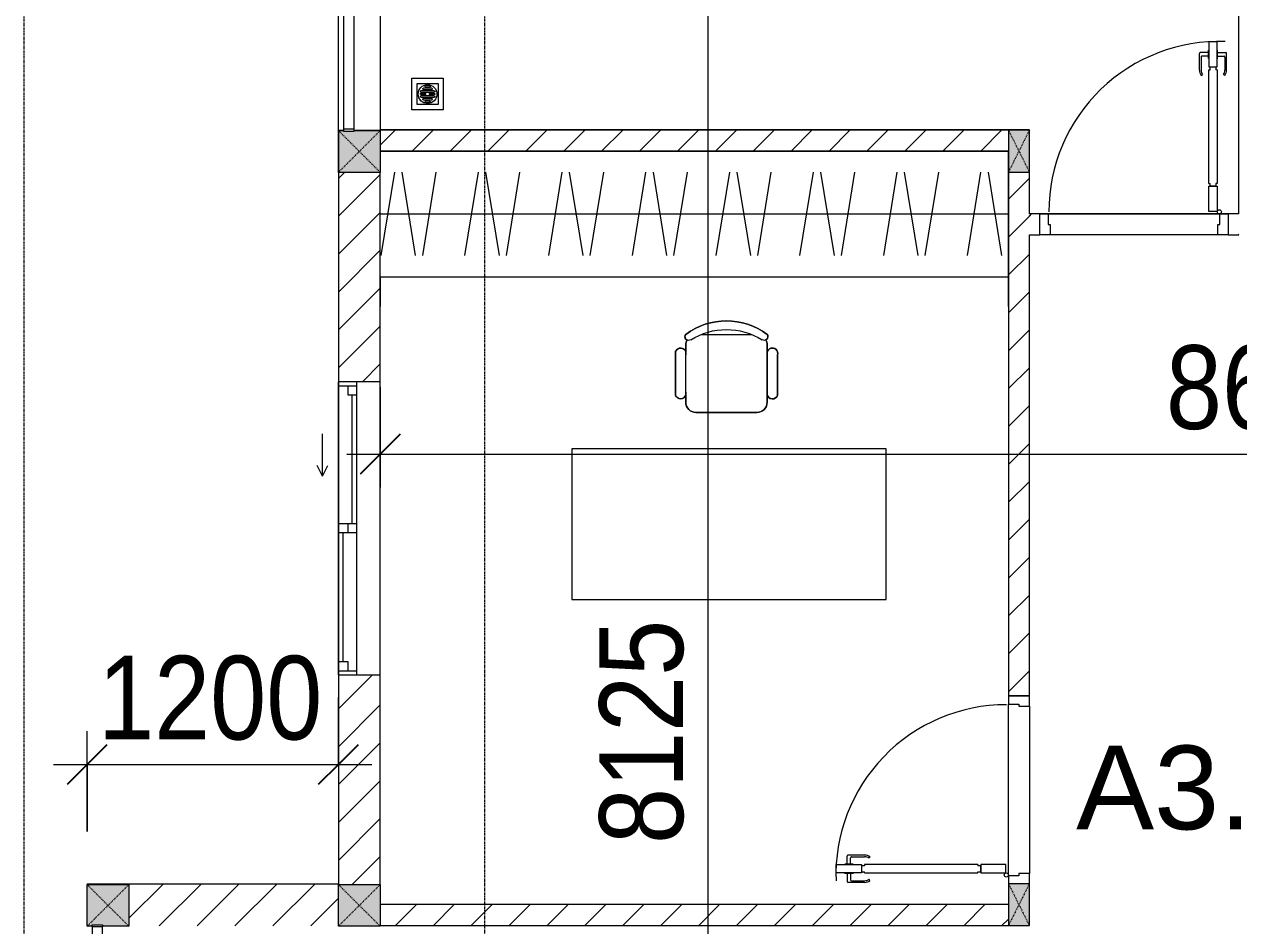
# Model space of a CAD drawing. Header units: millimetres. Extents: x 1591 to 240306, y -15958 to 82755.
# Drawn here: x 116954 to 122754, y 56636 to 60943 of the extents above; entities that cross this region are included whole.
import ezdxf

# ---------------------------------------------------------------- set-up
doc = ezdxf.new("R2010")
doc.units = ezdxf.units.MM
doc.linetypes.add('Dash', pattern=[6, 3, -3])
doc.linetypes.add('Grid Line', pattern=[22.225, 12.7, -3.175, 3.175, -3.175])
for name, color, linetype, lineweight in [('0-1', 7, 'Continuous', 5), ('A-ANNO-DIMS', 211, 'Continuous', 9), ('A-ANNO-DIMS-160', 211, 'Continuous', 9), ('A-AREA-IDEN', 2, 'Continuous', 9), ('A-DETL-GENF-1', 9, 'Continuous', 9), ('A-DOOR-1', 254, 'Continuous', 9), ('A-DOOR-2', 9, 'Continuous', 9), ('A-FLOR-1', 250, 'Continuous', 9), ('A-FLOR-2', 9, 'Continuous', 9), ('A-FLOR-HRAL', 11, 'Continuous', 9), ('A-FLOR-HRAL-1', 254, 'Continuous', 9), ('A-FLOR-HRAL-2', 9, 'Continuous', 9), ('A-GLAZ', 151, 'Continuous', 9), ('A-WALL-1', 253, 'Continuous', 18), ('A-WALL-2', 9, 'Continuous', 9), ('A-WALL-3', 113, 'Continuous', 18), ('A-WALL-PATT-1', 10, 'Continuous', 9), ('A-WALL-PATT-2', 111, 'Continuous', 9), ('G-IMPT-3', 8, 'Continuous', 9), ('I-FURN', 30, 'Continuous', 9), ('I-FURN-1', 254, 'Continuous', 9), ('M-EQPM', 50, 'Continuous', 9), ('S-COLS', 52, 'Continuous', 9), ('S-COLS-3', 254, 'Continuous', 9), ('S-COLS-4', 253, 'Continuous', 18), ('S-COLS-5', 52, 'Continuous', 18), ('S-COLS-HDLN', 52, 'Dash', 9), ('S-COLS-HDLN-1', 9, 'Dash', 9), ('S-GRID-1', 1, 'Grid Line', 9)]:
    doc.layers.add(name, color=color, linetype=linetype, lineweight=lineweight)
doc.styles.add('Arial_6', font='arial_0.ttf', dxfattribs={"height": 400})
doc.styles.add('UTM Avo', font='UTM Avo.ttf', dxfattribs={"width": 0.9, "height": 400})
doc.dimstyles.new('1_Dim_chi_tiet_2_5', dxfattribs={"dimscale": 304.8, "dimtxt": 399.720379, "dimasz": 0.629921, "dimexe": 0.524934, "dimexo": 0.0625, "dimgap": 0.052493, "dimtad": 1, "dimdec": 0, "dimrnd": 5, "dimzin": 0, "dimdsep": 46, "dimtxsty": 'UTM Avo', "dimblk1": 'OBLIQUE', "dimblk2": 'OBLIQUE', "dimsah": 1, "dimcen": 0.09, "dimdle": 0.524934, "dimazin": 0, "dimtfac": 1, "dimtdec": 4, "dimtix": 1, "dimtmove": 0, "dimatfit": 3, "dimfxl": 1.049869, "dimfxlon": 1, "dimtvp": 1, "dimtolj": 1, "dimtzin": 0, "dimarcsym": 2})
doc.dimstyles.new('1_Dim_chi_tiet_2_5_1', dxfattribs={"dimscale": 304.8, "dimtxt": 399.720379, "dimasz": 0.629921, "dimexe": 0.524934, "dimexo": 0.0625, "dimgap": 0.052493, "dimtad": 1, "dimdec": 0, "dimrnd": 5, "dimzin": 0, "dimdsep": 46, "dimtxsty": 'UTM Avo', "dimblk1": 'OBLIQUE', "dimblk2": 'OBLIQUE', "dimsah": 1, "dimcen": 0.09, "dimdle": 0.524934, "dimazin": 0, "dimtfac": 1, "dimtdec": 4, "dimtix": 1, "dimtmove": 0, "dimatfit": 3, "dimfxl": 1.049869, "dimfxlon": 1, "dimtvp": 1, "dimtolj": 1, "dimtzin": 0, "dimarcsym": 2})
pattern_1 = [(45, (0, 0), (-90.50967, 90.50967), [])]
pattern_2 = [(45, (11001.35, 0), (-90.50967, 90.50967), [])]

# ---------------------------------------------------------------- blocks, each defined once
blk = doc.blocks.new('NCV_TKTC_KET CAU_rvt-1-TKCS_MB TẦNG 3-4')
at = {"layer": 'A-FLOR-1'}
for p, q in [((111752.1, 61635.3), (111752.1, 60038.1)), ((107452.4, 60438.1), (107452.4, 56835.3)), ((110752.5, 60438.1), (107652.6, 60438.1)), ((111752.1, 60038.1), (110752.6, 60038.1))]:
    blk.add_line(p, q, dxfattribs=at)
blk = doc.blocks.new('DOOR_CW_01 CANH MO-PANEL KINH - DIW_01-900x2200-CỬA GỖ VÂN LAMINATE-V106-TKCS_MB TẦNG 3-4')
at = {"layer": 'A-DETL-GENF-1'}
for p, q in [((-397, 872), (-357, 872)), ((-397, 752), (-397, 872)), ((-357, 872), (-357, 752)), ((-442, 737), (-442, 816.5)), ((-399, 820.5), (-438, 820.5)), ((-399, 831.8), (-397, 831.8)), ((-399, 792.2), (-399, 831.8)), ((-397, 792.2), (-397, 831.8)), ((-357, 792.2), (-357, 831.8)), ((-355, 831.8), (-357, 831.8)), ((-355, 792.2), (-355, 831.8)), ((-355, 820.5), (-316, 820.5)), ((-312, 737), (-312, 816.5)), ((-434, 799.5), (-434, 737)), ((-399, 803.5), (-430, 803.5)), ((-397, 792.2), (-399, 792.2)), ((-357, 792.2), (-355, 792.2)), ((-355, 803.5), (-324, 803.5)), ((-320, 799.5), (-320, 737)), ((-433.9, 711.2), (-427.3, 715.8)), ((-357, 752), (-397, 752)), ((-397, 738), (-391, 738)), ((-397, 738), (-397, 196)), ((-363, 752), (-391, 752)), ((-391, 752), (-391, 738)), ((-363, 738), (-363, 752)), ((-357, 738), (-363, 738)), ((-357, 196), (-357, 738)), ((-320.1, 711.2), (-326.7, 715.8)), ((-397, 196), (-391, 196)), ((-357, 182), (-397, 182)), ((-397, 182), (-397, 62)), ((-391, 196), (-391, 182)), ((-391, 182), (-363, 182)), ((-357, 196), (-363, 196)), ((-363, 182), (-363, 196)), ((-357, 62), (-357, 182)), ((-397, 62), (-357, 62))]:
    blk.add_line(p, q, dxfattribs=at)
blk.add_circle((-407, 60), 10, dxfattribs=at)
for centre, radius, start, end in [((-407, 60), 814, 360, 92), ((-438, 816.5), 4, 90, 180), ((-316, 816.5), 4, 0, 90), ((-430, 799.5), 4, 90, 180), ((-324, 799.5), 4, 360, 90), ((-397, 737), 45, 180, 215), ((-397, 737), 37, 180, 215), ((-357, 737), 37, 325, 0), ((-357, 737), 45, 325, 0)]:
    blk.add_arc(centre, radius, start, end, dxfattribs=at)
at = {"layer": 'A-DOOR-2'}
for p, q in [((-410, 50), (-448.4, 50)), ((-410, 0), (-410, 50)), ((-400, 0), (-410, 0)), ((-407, 50), (-382, 50)), ((-400, -50), (-400, 0)), ((410, 0), (400, 0)), ((400, 0), (400, -50)), ((450, 50), (410, 50)), ((410, 50), (410, 0)), ((450, -50), (450, 50)), ((-448.4, -50), (-400, -50)), ((400, -50), (450, -50))]:
    blk.add_line(p, q, dxfattribs=at)
blk = doc.blocks.new('TU DO LV A - TU DO LV A-885793-TKCS_MB TẦNG 3-4')
at = {"layer": 'I-FURN'}
for p, q in [((4.3, 101), (68.9, 499)), ((169, 101), (104.4, 499)), ((202.5, 101), (267.1, 499)), ((404.3, 101), (468.9, 499)), ((569, 101), (504.4, 499)), ((602.5, 101), (667.1, 499)), ((804.3, 101), (868.9, 499)), ((969, 101), (904.4, 499)), ((1002.5, 101), (1067.1, 499)), ((1204.3, 101), (1268.9, 499)), ((1369, 101), (1304.4, 499)), ((1402.5, 101), (1467.1, 499)), ((1604.3, 101), (1668.9, 499)), ((1769, 101), (1704.4, 499)), ((1802.5, 101), (1867.1, 499)), ((2004.3, 101), (2068.9, 499)), ((2169, 101), (2104.4, 499)), ((2202.5, 101), (2267.1, 499)), ((2404.3, 101), (2468.9, 499)), ((2569, 101), (2504.4, 499)), ((2602.5, 101), (2667.1, 499)), ((2804.3, 101), (2868.9, 499)), ((2969, 101), (2904.4, 499)), ((0, 300), (3000, 300)), ((0, 0), (3000, 0))]:
    blk.add_line(p, q, dxfattribs=at)
at = {"layer": 'I-FURN-1'}
blk.add_line((0, 0), (3000, 0), dxfattribs=at)
blk = doc.blocks.new('BAN LV A - BAN LV A_dwg_ban hoc2-348006-TKCS_MB TẦNG 3-4')
at = {"layer": 'I-FURN'}
for p, q in [((145.8, 437.4), (-145.8, 437.4)), ((-243, 354.4), (-243, 162)), ((-194.4, 388.8), (-194.4, 113.4)), ((194.4, 113.4), (194.4, 388.8)), ((194.4, 351.4), (194.4, 150.8)), ((243.7, 162), (243.7, 354.4)), ((-120.5, 64.8), (120.5, 64.8))]:
    blk.add_line(p, q, dxfattribs=at)
at = {"layer": 'I-FURN', "flags": 128}
blk.add_lwpolyline([(-737.8, 610.5), (-737.8, 1330.5), (-154.9, 1330.5), (762.2, 1330.5), (762.2, 610.5)], close=True, dxfattribs=at)
at = {"layer": 'I-FURN'}
for centre, radius, start, end in [((-145.8, 388.8), 48.6, 90, 180), ((145.8, 388.8), 48.6, 360, 90), ((-218.7, 347.3), 25.3, 343.7398, 163.7398), ((219.4, 347.3), 25.3, 16.2602, 170.70537), ((-218.7, 154.9), 25.3, 163.7398, 16.2602), ((219.4, 154.9), 25.3, 189.29463, 16.2602), ((-180.2, 75.4), 17.8, 57.97259, 216.69006), ((-145.8, 113.4), 48.6, 180, 207.58444), ((0, 324), 324, 233.1301, 306.8699), ((0, 359.3), 318.2, 237.57575, 302.42425), ((180.2, 75.4), 17.8, 323.30994, 122.02741), ((145.8, 113.4), 48.6, 332.41556, 0)]:
    blk.add_arc(centre, radius, start, end, dxfattribs=at)
blk = doc.blocks.new('BAN LV A - BAN LV A_dwg-348005-TKCS_MB TẦNG 3-4')
at = {"extrusion": (0, 0, -1), "zscale": -1, "rotation": 180}
blk.add_blockref('BAN LV A - BAN LV A_dwg_ban hoc2-348006-TKCS_MB TẦNG 3-4', (-729, 1383.7), dxfattribs=at)
blk = doc.blocks.new('BAN LV A - BAN LV A-348231-TKCS_MB TẦNG 3-4')
at = {"layer": 'I-FURN-1'}
for p, q in [((486, 1221.7), (486, 1029.3)), ((534.6, 1270.3), (534.6, 1235.9)), ((923.4, 1232.9), (923.4, 1270.3)), ((972.7, 1029.3), (972.7, 1221.7)), ((534.6, 1029.3), (534.6, 994.9)), ((923.4, 994.9), (923.4, 1032.3)), ((583.2, 946.3), (874.8, 946.3)), ((1491.2, 773.2), (-8.8, 773.2)), ((-8.8, 773.2), (-8.8, 53.2)), ((1491.2, 53.2), (1491.2, 773.2)), ((-8.8, 53.2), (1491.2, 53.2))]:
    blk.add_line(p, q, dxfattribs=at)
for centre, radius, start, end in [((729, 1059.7), 324, 53.1301, 126.8699), ((548.9, 1308.3), 17.8, 143.30994, 240.59603), ((583.2, 1270.3), 48.6, 152.41556, 180), ((909.2, 1308.3), 17.8, 299.40397, 36.69006), ((874.8, 1270.3), 48.6, 360, 27.58444), ((510.3, 1228.8), 25.3, 16.2602, 196.2602), ((948.4, 1228.8), 25.3, 343.7398, 170.70537), ((510.3, 1036.4), 25.3, 196.2602, 343.7398), ((583.2, 994.9), 48.6, 180, 270), ((874.8, 994.9), 48.6, 270, 360), ((948.4, 1036.4), 25.3, 189.29463, 343.7398)]:
    blk.add_arc(centre, radius, start, end, dxfattribs=at)
blk.add_blockref('BAN LV A - BAN LV A_dwg-348005-TKCS_MB TẦNG 3-4', (0, 0))
blk = doc.blocks.new('Railing - 50 x 10mm-901205-TKCS_MB TẦNG 3-4')
at = {"layer": 'A-FLOR-HRAL-2'}
for p, q in [((25, 5), (-25, 5)), ((-25, 5), (-25, -5)), ((25, -5), (25, 5)), ((-25, -5), (25, -5))]:
    blk.add_line(p, q, dxfattribs=at)
blk = doc.blocks.new('Railing - Railing-883253-TKCS_MB TẦNG 3-4')
at = {"layer": 'A-FLOR-HRAL-2'}
for p, q in [((84569, 52296.2), (84569, 51181.2)), ((84619, 51181.2), (84619, 52296.2))]:
    blk.add_line(p, q, dxfattribs=at)
for p in [(84594, 52301.2), (84594, 51176.2)]:
    blk.add_blockref('Railing - 50 x 10mm-901205-TKCS_MB TẦNG 3-4', p)
blk = doc.blocks.new('G1_SOF - BO TRU - 100x200-745959-TKCS_MB TẦNG 3-4')
at = {"layer": 'S-COLS'}
blk.add_hatch(color=256, dxfattribs=at).paths.add_polyline_path([(-50, 100), (-50, -100), (50, -100), (50, 100)])
at = {"layer": 'S-COLS-4'}
for p, q in [((50, 100), (-50, 100)), ((-50, 100), (-50, -100)), ((50, -100), (50, 100)), ((-50, -100), (50, -100))]:
    blk.add_line(p, q, dxfattribs=at)
at = {"layer": 'S-COLS-HDLN-1'}
for p, q in [((50, 100), (-50, -100)), ((-50, 100), (50, -100))]:
    blk.add_line(p, q, dxfattribs=at)
blk = doc.blocks.new('DOOR_CW_01 CANH MO-PANEL KINH - DIG_01-900x2200-CỬA NHÔM KÍNH-901215-TKCS_MB TẦNG 3-4')
at = {"layer": 'A-DETL-GENF-1'}
for p, q in [((-397, -182), (-397, -62)), ((-397, -62), (-357, -62)), ((-357, -62), (-357, -182)), ((-357, -182), (-397, -182)), ((-397, -196), (-391, -196)), ((-397, -738), (-397, -196)), ((-391, -196), (-391, -182)), ((-391, -182), (-363, -182)), ((-363, -182), (-363, -196)), ((-357, -196), (-363, -196)), ((-357, -196), (-357, -738)), ((-442, -737), (-442, -816.5)), ((-434, -799.5), (-434, -737)), ((-433.9, -711.2), (-427.3, -715.8)), ((-397, -738), (-391, -738)), ((-357, -752), (-397, -752)), ((-397, -752), (-397, -872)), ((-391, -752), (-391, -738)), ((-363, -752), (-391, -752)), ((-357, -738), (-363, -738)), ((-363, -738), (-363, -752)), ((-357, -872), (-357, -752)), ((-320.1, -711.2), (-326.7, -715.8)), ((-320, -799.5), (-320, -737)), ((-312, -737), (-312, -816.5)), ((-399, -803.5), (-430, -803.5)), ((-399, -792.2), (-399, -831.8)), ((-397, -792.2), (-399, -792.2)), ((-397, -792.2), (-397, -831.8)), ((-357, -792.2), (-357, -831.8)), ((-357, -792.2), (-355, -792.2)), ((-355, -792.2), (-355, -831.8)), ((-355, -803.5), (-324, -803.5)), ((-399, -820.5), (-438, -820.5)), ((-399, -831.8), (-397, -831.8)), ((-355, -831.8), (-357, -831.8)), ((-355, -820.5), (-316, -820.5)), ((-397, -872), (-357, -872))]:
    blk.add_line(p, q, dxfattribs=at)
blk.add_circle((-407, -60), 10, dxfattribs=at)
for centre, radius, start, end in [((-407, -60), 814, 268, 0), ((-397, -737), 45, 145, 180), ((-397, -737), 37, 145, 180), ((-357, -737), 37, 0, 35), ((-357, -737), 45, 360, 35), ((-430, -799.5), 4, 180, 270), ((-324, -799.5), 4, 270, 0), ((-438, -816.5), 4, 180, 270), ((-316, -816.5), 4, 270, 0)]:
    blk.add_arc(centre, radius, start, end, dxfattribs=at)
at = {"layer": 'A-DOOR-2'}
for p, q in [((-450, -50), (-450, 50)), ((-450, 50), (-400, 50)), ((-400, 50), (-400, 0)), ((400, 0), (400, 50)), ((400, 50), (450, 50)), ((450, 50), (450, -50)), ((-410, -50), (-450, -50)), ((-410, 0), (-410, -50)), ((-400, 0), (-410, 0)), ((-407, -50), (-382, -50)), ((410, 0), (400, 0)), ((410, -50), (410, 0)), ((450, -50), (410, -50))]:
    blk.add_line(p, q, dxfattribs=at)
blk = doc.blocks.new('NCV_TKTC_TANG 3 - 4_rvt-2-TKCS_MB TẦNG 3-4')
at = {"layer": 'A-WALL-PATT-1'}
h = blk.add_hatch(dxfattribs=at)
h.set_pattern_fill('FP_1', color=256, style=0, pattern_type=2)
h.set_pattern_definition(pattern_1)
h.paths.add_polyline_path([(110652.6, 60336.9), (110652.6, 60436.9), (107652.6, 60435.3), (107652.6, 60336.9), (109311.5, 60336.9)])
h = blk.add_hatch(dxfattribs=at)
h.set_pattern_fill('FP_1', color=256, style=0, pattern_type=2)
h.set_pattern_definition(pattern_1)
h.paths.add_polyline_path([(110652.6, 57735.3), (110752.6, 57735.3), (110752.6, 60236.9), (110652.6, 60236.9), (110652.6, 58537.2)])
h = blk.add_hatch(dxfattribs=at)
h.set_pattern_fill('FP_1', color=256, style=0, pattern_type=2)
h.set_pattern_definition(pattern_1)
h.paths.add_polyline_path([(111752.6, 59936.9), (111752.6, 60036.9), (111702.6, 60036.9), (111702.6, 59936.9)])
h.paths.add_polyline_path([(110802.6, 59936.9), (110802.6, 60036.9), (110752.6, 60036.9), (110752.6, 59936.9)])
h = blk.add_hatch(dxfattribs=at)
h.set_pattern_fill('FP_1', color=256, style=0, pattern_type=2)
h.set_pattern_definition(pattern_1)
h.paths.add_polyline_path([(110652.6, 56636.9), (110652.6, 56736.9), (107652.6, 56736.9), (107652.6, 56636.9), (109311.5, 56636.9)])
at = {"layer": 'A-FLOR-2'}
for p, q in [((110652.6, 60336.9), (107652.6, 60336.9)), ((110652.6, 60236.9), (110652.6, 60336.9)), ((110652.6, 59736.9), (110652.6, 60236.9)), ((111652.6, 59936.9), (110852.6, 59936.9)), ((107652.6, 59736.9), (107652.6, 59595.4)), ((110652.6, 59595.4), (110652.6, 59736.9)), ((110652.6, 56875.3), (110652.6, 57695.3)), ((110752.6, 57685.3), (110752.6, 56885.3))]:
    blk.add_line(p, q, dxfattribs=at)
at = {"layer": 'A-WALL-1'}
for p, q in [((110652.6, 60436.9), (107652.6, 60436.9)), ((107652.6, 60336.9), (110652.6, 60336.9)), ((110652.6, 60236.9), (110652.6, 57735.3)), ((110752.6, 60036.9), (110752.6, 60236.9)), ((110802.6, 60036.9), (110752.6, 60036.9)), ((110802.6, 59936.9), (110802.6, 60036.9)), ((111752.6, 60036.9), (111702.6, 60036.9)), ((111702.6, 60036.9), (111702.6, 59936.9)), ((110752.6, 57735.3), (110752.6, 59936.9)), ((110752.6, 59936.9), (110802.6, 59936.9)), ((111702.6, 59936.9), (111752.6, 59936.9)), ((110652.6, 57735.3), (110752.6, 57735.3)), ((110652.6, 56736.9), (107652.6, 56736.9)), ((107652.6, 56636.9), (110652.6, 56636.9))]:
    blk.add_line(p, q, dxfattribs=at)
at = {"layer": 'A-WALL-2'}
for p, q in [((107652.6, 61561.9), (107652.6, 60437.3)), ((107452.6, 60437.3), (107452.6, 61511.9)), ((107452.6, 60437.3), (107477.5, 60437.3)), ((107527.5, 60437.3), (107652.6, 60437.3)), ((110842.6, 60036.9), (111662.6, 60036.9)), ((111652.6, 59936.9), (110852.6, 59936.9)), ((110652.6, 56875.3), (110652.6, 57695.3)), ((110752.6, 57685.3), (110752.6, 56885.3))]:
    blk.add_line(p, q, dxfattribs=at)
at = {"layer": 'A-DOOR-1'}
for name, p, rotation in [('DOOR_CW_01 CANH MO-PANEL KINH - DIG_01-900x2200-CỬA NHÔM KÍNH-901215-TKCS_MB TẦNG 3-4', (111252.6, 59986.9), 180), ('DOOR_CW_01 CANH MO-PANEL KINH - DIW_01-900x2200-CỬA GỖ VÂN LAMINATE-V106-TKCS_MB TẦNG 3-4', (110702.6, 57285.3), 89.99999999999882)]:
    blk.add_blockref(name, p, dxfattribs=dict(at, rotation=rotation))
at = {"layer": 'A-FLOR-HRAL-1'}
blk.add_blockref('Railing - Railing-883253-TKCS_MB TẦNG 3-4', (22908.5, 9260.7), dxfattribs=at)
at = {"layer": 'I-FURN-1'}
for name, p in [('TU DO LV A - TU DO LV A-885793-TKCS_MB TẦNG 3-4', (107652.6, 59736.9)), ('BAN LV A - BAN LV A-348231-TKCS_MB TẦNG 3-4', (108576.8, 58142.1))]:
    blk.add_blockref(name, p, dxfattribs=at)
at = {"layer": 'S-COLS-3'}
for p in [(110702.6, 60336.9), (110702.6, 56736.9)]:
    blk.add_blockref('G1_SOF - BO TRU - 100x200-745959-TKCS_MB TẦNG 3-4', p, dxfattribs=at)
blk = doc.blocks.new('1_FAMILY RVT - W01-WxH 1400x1400xmm-389822-TKCS_MB TẦNG 3-4')
at = {"layer": 'A-GLAZ'}
for p, q in [((248.4, 172.39), (299.2, 197.79)), ((248.4, 172.39), (299.2, 146.99)), ((248.4, 172.39), (451.6, 172.39)), ((-700, 96.19), (-700, -103.81)), ((700, 96.19), (-700, 96.19)), ((-700, 96.19), (-636.5, 96.19)), ((-680.95, 96.19), (-680.95, 7.29)), ((-636.5, 96.19), (-22.225, 96.19)), ((-636.5, 96.19), (-636.5, 51.74)), ((-636.5, 73.965), (-22.225, 73.965)), ((-22.225, 7.29), (-22.225, 96.19)), ((-22.225, 96.19), (22.225, 96.19)), ((22.225, 96.19), (680.95, 96.19)), ((22.225, 96.19), (22.225, 7.29)), ((680.95, 96.19), (700, 96.19)), ((680.95, 96.19), (680.95, 7.29)), ((700, -103.81), (700, 96.19)), ((-700, 7.29), (-680.95, 7.29)), ((-636.5, 51.74), (-680.95, 51.74)), ((-680.95, 7.29), (-22.225, 7.29)), ((22.225, 51.74), (-22.225, 51.74)), ((-22.225, 7.29), (22.225, 7.29)), ((22.225, 29.515), (636.5, 29.515)), ((22.225, 7.29), (636.5, 7.29)), ((636.5, 51.74), (636.5, 7.29)), ((680.95, 51.74), (636.5, 51.74)), ((636.5, 7.29), (700, 7.29)), ((-700, -103.81), (700, -103.81))]:
    blk.add_line(p, q, dxfattribs=at)
blk = doc.blocks.new('Railing - 50 x 10mm-1251311-TKCS_MB TẦNG 3-4')
at = {"layer": 'A-FLOR-HRAL'}
for p, q in [((25, 5), (-25, 5)), ((-25, 5), (-25, -5)), ((25, -5), (25, 5)), ((-25, -5), (25, -5))]:
    blk.add_line(p, q, dxfattribs=at)
blk = doc.blocks.new('Railing - Railing-2747528-TKCS_MB TẦNG 3-4')
at = {"layer": 'A-FLOR-HRAL'}
for p, q in [((106276.6, 56630.3), (106276.6, 53516.9)), ((106326.6, 53516.9), (106326.6, 56630.3))]:
    blk.add_line(p, q, dxfattribs=at)
at = {"extrusion": (0, 0, -1), "zscale": -1}
for p in [(-106301.6, 56635.3), (-106301.6, 53511.9)]:
    blk.add_blockref('Railing - 50 x 10mm-1251311-TKCS_MB TẦNG 3-4', p, dxfattribs=at)
blk = doc.blocks.new('G1_SOF - BO TRU - 200x200-V32-TKCS_MB TẦNG 3-4')
at = {"layer": 'S-COLS'}
blk.add_hatch(color=256, dxfattribs=at).paths.add_polyline_path([(-100, 100), (-100, -100), (100, -100), (100, 100), (75.9, 100), (75.9, 92.9), (25.9, 92.9), (25.9, 100)])
at = {"layer": 'S-COLS-5'}
for p, q in [((-100, 100), (25.9, 100)), ((-100, -100), (-100, 100)), ((75.9, 100), (100, 100)), ((100, 100), (100, -100)), ((100, -100), (-100, -100))]:
    blk.add_line(p, q, dxfattribs=at)
at = {"layer": 'S-COLS-HDLN'}
for p, q in [((100, -100), (-100, 100)), ((-100, -100), (100, 100))]:
    blk.add_line(p, q, dxfattribs=at)
blk = doc.blocks.new('G1_SOF - BO TRU - 200x200-V34-TKCS_MB TẦNG 3-4')
at = {"layer": 'S-COLS'}
blk.add_hatch(color=256, dxfattribs=at).paths.add_polyline_path([(25.1, 100), (-100, 100), (-100, -100), (100, -100), (100, 100), (75.1, 100)])
at = {"layer": 'S-COLS-5'}
for p, q in [((-100, 100), (100, 100)), ((-100, -100), (-100, 100)), ((100, 100), (100, -100)), ((25.1, -100), (-100, -100)), ((100, -100), (75.1, -100))]:
    blk.add_line(p, q, dxfattribs=at)
at = {"layer": 'S-COLS-HDLN'}
for p, q in [((100, -100), (-100, 100)), ((-100, -100), (100, 100))]:
    blk.add_line(p, q, dxfattribs=at)
blk = doc.blocks.new('G1_SOF - BO TRU - 200x200-3054294-TKCS_MB TẦNG 3-4')
at = {"layer": 'S-COLS'}
blk.add_hatch(color=256, dxfattribs=at).paths.add_polyline_path([(100, 100), (-100, 100), (-100, -100), (100, -100)])
at = {"layer": 'S-COLS-5'}
for p, q in [((-100, 100), (100, 100)), ((-100, -100), (-100, 100)), ((100, 100), (100, -100)), ((100, -100), (-100, -100))]:
    blk.add_line(p, q, dxfattribs=at)
at = {"layer": 'S-COLS-HDLN'}
for p, q in [((100, -100), (-100, 100)), ((-100, -100), (100, 100))]:
    blk.add_line(p, q, dxfattribs=at)
blk = doc.blocks.new('TKTC_XREF_251221_MB TANG 2-7 - TKTC_XREF_260130_MB TANG 2-5_dwg_THU NUOC - THU NUOC-444531-TKCS_MB TẦNG 1-4746810-TKCS_MB TẦNG 3-4')
at = {"layer": 'G-IMPT-3'}
for p, q in [((-23.3, 10.8), (40.9, 10.8)), ((40.9, 4.8), (-23.3, 4.8)), ((-11, 23.3), (28.5, 23.3)), ((28.5, 17.3), (-11, 17.3)), ((-1.1, 35.6), (18.5, 35.6)), ((18.5, 29.6), (-1.1, 29.6)), ((-23.3, -13.6), (40.9, -13.6)), ((40.9, -19.6), (-23.3, -19.6)), ((-11, -26.1), (28.5, -26.1)), ((28.5, -32.1), (-11, -32.1)), ((-1.1, -38.5), (18.5, -38.5)), ((18.5, -44.5), (-1.1, -44.5))]:
    blk.add_line(p, q, dxfattribs=at)
at = {"layer": 'G-IMPT-3', "flags": 128}
for points in [[(83.7, -79.4), (83.7, 70.6), (-66.3, 70.6), (-66.3, -79.4)], [(58.7, -54.4), (58.7, 45.6), (-41.3, 45.6), (-41.3, -54.4)]]:
    blk.add_lwpolyline(points, close=True, dxfattribs=at)
for points in [[(-23.3, -1.2), (0.7, -1.2), (0.7, -7.2), (-23.3, -7.2)], [(40.9, -7.2), (16.7, -7.2), (16.7, -1.2), (40.9, -1.2)]]:
    blk.add_lwpolyline(points, dxfattribs=at)
at = {"layer": 'G-IMPT-3'}
for centre, radius, start, end in [((8.7, -4.4), 45, 360, 180), ((8.7, -4.4), 45, 360, 180), ((-23.3, 7.8), 3, 90, 270), ((-11, 20.3), 3, 90, 270), ((-1.1, 32.6), 3, 90, 270), ((18.5, 32.6), 3, 270, 90), ((28.5, 20.3), 3, 270, 90), ((40.9, 7.8), 3, 270, 90), ((8.7, -4.4), 45, 180, 360), ((8.7, -4.4), 45, 180, 360), ((-23.3, -4.2), 3, 90, 270), ((-23.3, -16.6), 3, 90, 270), ((-11, -29.1), 3, 90, 270), ((-1.1, -41.5), 3, 90, 270), ((18.5, -41.5), 3, 270, 90), ((28.5, -29.1), 3, 270, 90), ((40.9, -4.2), 3, 270, 90), ((40.9, -16.6), 3, 270, 90)]:
    blk.add_arc(centre, radius, start, end, dxfattribs=at)
blk = doc.blocks.new('TKTC_XREF_251221_MB TANG 2-7 - TKTC_XREF_251221_MB TANG 2-7-2039446-TKCS_MB TẦNG 3-4')
at = {"layer": 'M-EQPM'}
blk.add_line((73800, 43200.4), (73800, 43198.4), dxfattribs=at)
at = {"extrusion": (0, 0, -1), "zscale": -1}
blk.add_blockref('TKTC_XREF_251221_MB TANG 2-7 - TKTC_XREF_260130_MB TANG 2-5_dwg_THU NUOC - THU NUOC-444531-TKCS_MB TẦNG 1-4746810-TKCS_MB TẦNG 3-4', (-74234.7, 43377.2), dxfattribs=at)
blk = doc.blocks.new('DIMBLOCK33-TKCS_MB TẦNG 3-4')
at = {"layer": 'A-ANNO-DIMS-160'}
for p, q in [((118453.9, 57726.4), (118453.9, 57246.4)), ((118453.9, 57406.4), (118453.9, 57726.4)), ((117254, 57086.4), (117254, 57566.4)), ((117094, 57406.4), (118613.9, 57406.4)), ((117254, 57406.4), (117254, 57086.4))]:
    blk.add_line(p, q, dxfattribs=at)
at = {"layer": 'A-ANNO-DIMS-160', "lineweight": 25}
for p, q in [((117254, 57406.4), (117350, 57502.4)), ((118453.9, 57406.4), (118549.9, 57502.4)), ((117254, 57406.4), (117158, 57310.4)), ((118453.9, 57406.4), (118357.9, 57310.4))]:
    blk.add_line(p, q, dxfattribs=at)
at = {"layer": 'A-ANNO-DIMS-160', "color": 0, "insert": (117306.2, 57926), "char_height": 400, "width": 1314.636, "attachment_point": 1, "line_spacing_factor": 1.110334, "style": 'UTM Avo'}
blk.add_mtext('1200', dxfattribs=at)
blk = doc.blocks.new('_Oblique')
at = {"color": 0, "linetype": 'ByBlock', "lineweight": -2}
blk.add_line((-0.5, -0.5), (0.5, 0.5), dxfattribs=at)
blk = doc.blocks.new('DIMBLOCK377-TKCS_MB TẦNG 3-4')
at = {"layer": 'A-ANNO-DIMS-160'}
for p, q in [((120219.7, 53351.9), (120219.7, 61796.9)), ((119899.7, 61636.9), (120379.7, 61636.9)), ((120219.7, 61636.9), (119899.7, 61636.9)), ((119899.7, 53511.9), (120379.7, 53511.9)), ((120219.7, 53511.9), (119899.7, 53511.9))]:
    blk.add_line(p, q, dxfattribs=at)
at = {"layer": 'A-ANNO-DIMS-160', "lineweight": 25}
for p, q in [((120219.7, 61636.9), (120123.7, 61732.9)), ((120219.7, 61636.9), (120315.7, 61540.9)), ((120219.7, 53511.9), (120123.7, 53607.9)), ((120219.7, 53511.9), (120315.7, 53415.9))]:
    blk.add_line(p, q, dxfattribs=at)
at = {"layer": 'A-ANNO-DIMS-160', "color": 0, "insert": (119700.1, 57026.7), "char_height": 400, "width": 1314.636, "attachment_point": 1, "rotation": 90, "line_spacing_factor": 1.110334, "style": 'UTM Avo'}
blk.add_mtext('8125', dxfattribs=at)
blk = doc.blocks.new('DIMBLOCK413-TKCS_MB TẦNG 3-4')
at = {"layer": 'A-ANNO-DIMS-160'}
for p, q in [((118653.9, 59209.8), (118653.9, 58729.8)), ((118653.9, 58889.8), (118653.9, 59209.8)), ((127253.9, 59209.8), (127253.9, 58729.8)), ((127253.9, 58889.8), (127253.9, 59209.8)), ((118493.9, 58889.8), (127413.9, 58889.8))]:
    blk.add_line(p, q, dxfattribs=at)
at = {"layer": 'A-ANNO-DIMS-160', "lineweight": 25}
for p, q in [((118653.9, 58889.8), (118749.9, 58985.8)), ((127253.9, 58889.8), (127349.9, 58985.8)), ((118653.9, 58889.8), (118557.9, 58793.8)), ((127253.9, 58889.8), (127157.9, 58793.8))]:
    blk.add_line(p, q, dxfattribs=at)
at = {"layer": 'A-ANNO-DIMS-160', "color": 0, "insert": (122406.1, 59409.4), "char_height": 400, "width": 1314.636, "attachment_point": 1, "line_spacing_factor": 1.110334, "style": 'UTM Avo'}
blk.add_mtext('8600', dxfattribs=at)

msp = doc.modelspace()

# ---------------------------------------------------------------- hatches: boundary and pattern name
at = {"layer": 'A-WALL-PATT-2'}
h = msp.add_hatch(dxfattribs=at)
h.set_pattern_fill('FP_1', color=256, style=0, pattern_type=2)
h.set_pattern_definition(pattern_2)
h.paths.add_polyline_path([(118456, 56833.3), (118653.9, 56833.3), (118653.9, 57835.3), (118453.9, 57835.3), (118453.9, 56833.3)])
h.paths.add_polyline_path([(118653.9, 59235.3), (118653.9, 60235.3), (118453.9, 60235.3), (118453.9, 59235.3)])
h = msp.add_hatch(dxfattribs=at)
h.set_pattern_fill('FP_1', color=256, style=0, pattern_type=2)
h.set_pattern_definition(pattern_2)
h.paths.add_polyline_path([(117894.8, 56635.3), (118453.9, 56635.5), (118453.9, 56835.3), (117254, 56835.3), (117254, 56833.3), (117453.9, 56833.3), (117453.9, 56635.3)])

# ---------------------------------------------------------------- linework, layer by layer
at = {"layer": 'A-WALL-3'}
for p, q in [((118453.9, 60235.3), (118453.9, 59235.3)), ((118653.9, 59235.3), (118653.9, 60235.3)), ((118453.9, 57835.3), (118453.9, 56835.3)), ((118653.9, 56833.3), (118653.9, 57835.3)), ((118453.9, 56835.3), (117254, 56835.3)), ((117254, 56835.3), (117254, 56833.3))]:
    msp.add_line(p, q, dxfattribs=at)
at = {"layer": 'S-GRID-1'}
for p, q in [((116953.9, 19175.3), (116953.9, 76690.4)), ((119153.9, 19175.3), (119153.9, 76690.4))]:
    msp.add_line(p, q, dxfattribs=at)

# ---------------------------------------------------------------- block references
at = {"layer": '0-1'}
for name in ['NCV_TKTC_KET CAU_rvt-1-TKCS_MB TẦNG 3-4', 'NCV_TKTC_TANG 3 - 4_rvt-2-TKCS_MB TẦNG 3-4']:
    msp.add_blockref(name, (11001.4, 0), dxfattribs=at)
at = {"layer": 'A-FLOR-HRAL'}
msp.add_blockref('Railing - Railing-2747528-TKCS_MB TẦNG 3-4', (11001.4, 0), dxfattribs=at)
at = {"layer": 'A-GLAZ', "rotation": 90}
msp.add_blockref('1_FAMILY RVT - W01-WxH 1400x1400xmm-389822-TKCS_MB TẦNG 3-4', (118550.1, 58535.3), dxfattribs=at)
at = {"layer": 'M-EQPM'}
msp.add_blockref('TKTC_XREF_251221_MB TANG 2-7 - TKTC_XREF_251221_MB TANG 2-7-2039446-TKCS_MB TẦNG 3-4', (44653.9, 17236.9), dxfattribs=at)
at = {"layer": 'S-COLS', "rotation": 180}
for name, p in [('G1_SOF - BO TRU - 200x200-V34-TKCS_MB TẦNG 3-4', (118553.9, 60335.3)), ('G1_SOF - BO TRU - 200x200-V32-TKCS_MB TẦNG 3-4', (117353.9, 56733.3)), ('G1_SOF - BO TRU - 200x200-3054294-TKCS_MB TẦNG 3-4', (118553.9, 56733.3))]:
    msp.add_blockref(name, p, dxfattribs=at)

# ---------------------------------------------------------------- texts
at = {"layer": 'A-AREA-IDEN', "insert": (123095.5, 57091), "char_height": 400, "width": 2233.6, "attachment_point": 8, "line_spacing_factor": 0.936439, "style": 'Arial_6'}
msp.add_mtext('\\pt8,16,24,32,40,48,56,64,72,80,88,96,104,112,120,128,136,144,152,160,168,176,184,192,200,208,216,224,232,240,248,256;A3.03.01', dxfattribs=at)

# ---------------------------------------------------------------- dimensions: what is measured, and where the dimension line sits
at = {"layer": 'A-ANNO-DIMS'}
dim = msp.add_linear_dim(base=(120219.7, 61636.9), p1=(119899.7, 53511.9), p2=(119899.7, 61636.9), angle=90, dimstyle='1_Dim_chi_tiet_2_5_1', override={"dimpost": '<>', "dimfxl": 8125}, dxfattribs=at)
dim.commit()
dim.dimension.update_dxf_attribs({"geometry": 'DIMBLOCK377-TKCS_MB TẦNG 3-4', "text_midpoint": (119996.7, 57574.4)})
for base, p1, p2, dimstyle, override, picture, middle in [((127253.9, 58889.8), (118653.9, 59209.8), (127253.9, 59209.8), '1_Dim_chi_tiet_2_5_1', {"dimpost": '<>', "dimfxl": 8600}, 'DIMBLOCK413-TKCS_MB TẦNG 3-4', (122953.9, 59112.8)), ((118453.9, 57406.4), (117254, 57086.4), (118453.9, 57726.4), '1_Dim_chi_tiet_2_5', {"dimpost": '<>', "dimfxl": 1359.938602}, 'DIMBLOCK33-TKCS_MB TẦNG 3-4', (117853.9, 57629.4))]:
    dim = msp.add_linear_dim(base=base, p1=p1, p2=p2, dimstyle=dimstyle, override=override, dxfattribs=at)
    dim.commit()
    dim.dimension.update_dxf_attribs({"geometry": picture, "text_midpoint": middle})

doc.saveas('drawing.dxf')
